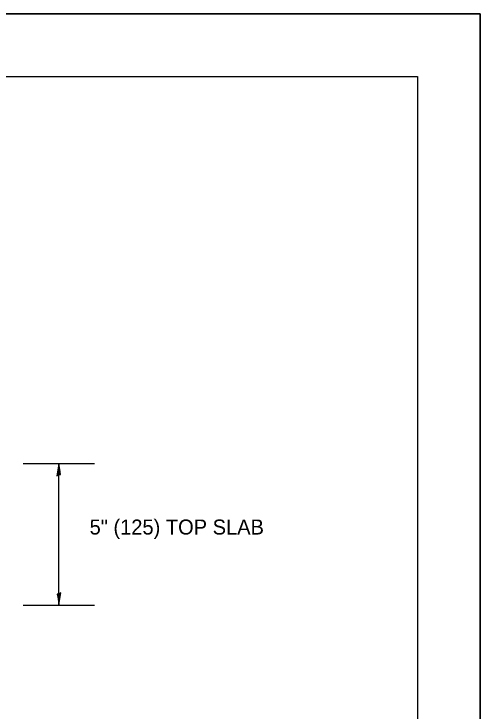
# Model space of a CAD drawing. Extents: x 56621 to 57301, y 43506 to 43946.
# Drawn here: x 57226.4 to 57301, y 43834 to 43945.6 of the extents above; entities that cross this region are included whole.
import ezdxf

# ---------------------------------------------------------------- set-up
doc = ezdxf.new("R2010")
doc.units = 0
for name, color, linetype in [('Design_EX_Roadway Notes', 7, 'Continuous'), ('Level 48', 7, 'Continuous'), ('Sheets_50 Reference Boundary', 7, 'Continuous'), ('Sheets_General Details', 7, 'Continuous'), ('Sheets_Printer Plotting Border', 7, 'Continuous')]:
    doc.layers.add(name, color=color, linetype=linetype)

msp = doc.modelspace()

# ---------------------------------------------------------------- linework, layer by layer
at = {"layer": 'Design_EX_Roadway Notes'}
for p, q in [((57227.92, 43873.63), (57239.31, 43873.63)), ((57233.62, 43850.97), (57233.62, 43873.67)), ((57227.92, 43850.97), (57239.31, 43850.97))]:
    msp.add_line(p, q, dxfattribs=at)
for points in [[(57233.59, 43871.83), (57233.86, 43871.89), (57233.75, 43872.67), (57233.62, 43873.67), (57233.47, 43872.6), (57233.31, 43871.67), (57233.59, 43871.83), (57233.77, 43871.92), (57233.62, 43873), (57233.41, 43871.81), (57233.64, 43871.99), (57233.61, 43872.49), (57233.54, 43872.01)], [(57233.64, 43852.8), (57233.37, 43852.74), (57233.49, 43851.97), (57233.62, 43850.97), (57233.76, 43852.03), (57233.93, 43852.97), (57233.64, 43852.8), (57233.46, 43852.72), (57233.62, 43851.64), (57233.83, 43852.82), (57233.59, 43852.65), (57233.62, 43852.15), (57233.7, 43852.63)]]:
    msp.add_lwpolyline(points, dxfattribs=at)
at = {"layer": 'Level 48'}
msp.add_lwpolyline([(56621.02, 43945.56), (57301.02, 43945.56), (57301.02, 43505.56), (56621.02, 43505.56)], close=True, dxfattribs=at)
at = {"layer": 'Sheets_50 Reference Boundary'}
msp.add_lwpolyline([(56661.02, 43935.56), (57291.02, 43935.56), (57291.02, 43535.56), (56661.02, 43535.56)], close=True, dxfattribs=at)
at = {"layer": 'Sheets_General Details'}
for p, q in [((57301.02, 43945.56), (56621.02, 43945.56)), ((57301.02, 43505.56), (57301.02, 43945.56))]:
    msp.add_line(p, q, dxfattribs=at)
msp.add_lwpolyline([(56661.02, 43935.56), (57291.02, 43935.56), (57291.02, 43515.56), (56661.02, 43515.56)], close=True, dxfattribs=at)
at = {"layer": 'Sheets_Printer Plotting Border'}
msp.add_lwpolyline([(56621.02, 43505.56), (57301.02, 43505.56), (57301.02, 43945.56), (56621.02, 43945.56)], close=True, dxfattribs=at)

# ---------------------------------------------------------------- texts
at = {"layer": 'Design_EX_Roadway Notes'}
msp.add_text('5" (125) TOP SLAB', height=2.4, dxfattribs=at).set_placement((57238.54, 43862.28))

doc.saveas('drawing.dxf')
